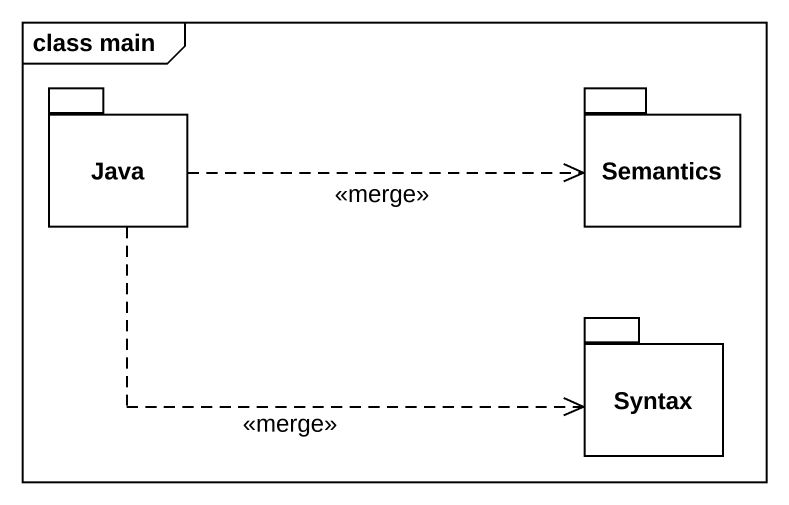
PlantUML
@startuml
mainframe class main
package Java {
}
package Semantics {
}
package Syntax {
}
Java .right.> Semantics : <<merge>>
Java .right.> Syntax : <<merge>>
@enduml
